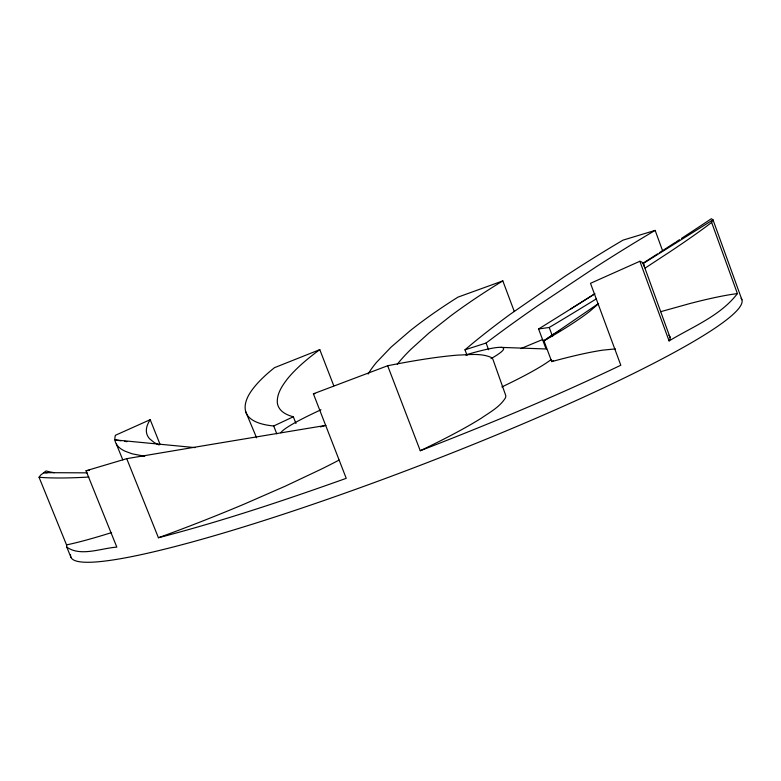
<?xml version="1.0" encoding="UTF-8"?>
<svg xmlns="http://www.w3.org/2000/svg" width="781" height="781" viewBox="0 0 781 781"><rect width="100%" height="100%" fill="white"/><g stroke="black" fill="none" stroke-linecap="round" stroke-linejoin="round"><path stroke-width="1.17" d="M70.954 557.351L66.785 547.11L66.531 544.894L39.05 477.269L40.641 475.121L46.05 470.933A176.526 30.596 -10.1 0 0 54.231 472.69M681.471 238.4A205.452 4.354 -32.1 0 0 711.354 218.729L712.994 219.812L711.637 222.419L737.401 293.607C720.433 315.866 692.513 326.761 669.083 340.906L639.864 261.264L590.495 283.318L620.807 365.235C555.223 396.592 488.047 424.532 420.256 450.735L387.659 365.742L313.396 393.809L346.227 478.333C284.987 500.182 223.229 520.839 160.29 537.269L158.416 537.728L126.727 458.662L86.027 470.767L116.828 547.12C101.276 548.145 80.658 556.98 66.785 547.11M598.627 303.663L589.518 311.502A218.25 31.201 -22.8 0 1 543.947 340.809L551.728 361.623A211.934 24.982 -20.9 0 1 602.903 350.132L615.408 348.892M598.187 303.731L543.947 340.809L553.085 334.493A217.264 28.712 -25.2 0 0 560.26 330.412M551.728 361.623L553.465 360.451M645.174 268.049L671.191 250.974A209.337 11.754 -30.9 0 0 711.637 222.419M657.592 253.854L643.651 262.797M659.369 252.712L662.923 250.428A205.452 4.354 -32.1 0 0 675.545 242.256M570.579 309.032L594.868 293.802M642.822 263.773L712.994 219.812L741.921 299.797M333.76 385.736L319.79 349.644L274.522 367.656A162.546 46.216 -21.4 0 0 249.032 394.59C245.4 400.858 243.086 409.156 247.626 415.58A162.546 46.216 -21.4 0 0 273.701 425.977L293.334 416.771L295.95 423.468M160.125 444.555L150.206 419.68L115.393 435.29A166.626 41.325 -14 0 0 124.901 451.125L132.057 453.79L144.7 456.27M514.288 311.473L502.818 280.896L457.998 297.122A169.711 40.729 -28.6 0 0 410.045 330.802L391.056 347.145L376.501 362.374A169.711 40.729 -28.6 0 0 368.124 374.07M467.097 355.375L464.988 349.82L486.085 343.035A191.042 17.348 -33.2 0 1 537.797 305.713L596.508 266.585A191.042 17.348 -33.2 0 1 655.152 230.395L662.678 250.984M655.152 230.395L623.062 240.118A183.965 23.537 -32.9 0 0 564.761 276.454L509.749 314.606A183.965 23.537 -32.9 0 0 464.988 349.82M660.648 311.697L689.906 303.536A202.992 22.483 -20.3 0 1 737.401 293.607M313.396 393.809L314.85 393.526L314.069 393.565M545.646 347.838L538.587 328.977L549.219 327.473A209.337 11.754 -30.9 0 0 596.333 298.859M87.13 472.847L43.58 472.651L47.065 472.866M500.943 347.379L546.583 348.99M195.074 447.611L114.953 439.908L120.938 440.796M124.53 441.333L126.922 441.695M245.459 411.157L256.598 437.819M116.369 444.125L122.822 459.892M273.701 425.977L276.806 433.885M486.085 343.035L488.623 349.771M549.219 327.473L552.597 336.523M643.114 263.168L670.118 337.656M551.142 359.572A168.881 16.997 -21 0 1 501.9 386.937M465.652 354.906A119.376 10.299 -21 0 1 491.024 358.635M325.55 425.372A119.376 10.299 -21 0 1 320.464 426.904M280.857 432.752A119.376 10.299 -21 0 1 320.981 409.761M639.864 261.264A217.264 28.712 -25.2 0 1 644.052 266.126M668.858 335.313A210.88 24.67 -20.7 0 1 669.083 340.906M387.659 365.742A215.253 26.398 -15.5 0 1 458.037 355.091C468.942 354.808 480.569 352.992 490.927 357.308A215.253 26.398 -15.5 0 1 493.026 359.641L505.629 395.166A209.298 24.201 -21.5 0 1 505.336 398.046C499.635 407.194 489.628 412.378 481.028 418.382A209.298 24.201 -21.5 0 1 420.256 450.735M89.415 470.289A195.465 6.599 -9 0 1 86.027 470.767M126.727 458.662A200.463 0.635 -9.5 0 1 220.886 442.837L305.967 428.681A200.463 0.635 -9.5 0 1 325.911 425.391M339.052 460.097A195.26 20.579 -21.9 0 1 321.313 469.127L285.416 486.104L244.638 503.93A195.26 20.579 -21.9 0 1 158.416 537.728M741.071 298.254A359.358 39.538 -21 0 1 416.79 466.647A359.358 39.538 -21 0 1 70.593 554.686M111.644 532.574A176.36 16.831 -21.7 0 1 66.531 544.894M520.839 348.638A185.185 18.471 -20.2 0 1 542.902 339.442M159.139 444.945A164.596 43.511 -15.7 0 1 154.033 442.397L149.62 438.795A164.596 43.511 -15.7 0 1 150.206 419.68M293.334 416.771A163.366 45.854 -23.3 0 1 277.304 402.596C276.806 393.458 282.322 385.521 287.642 378.609A163.366 45.854 -23.3 0 1 319.79 349.644M679.49 239.689A205.452 4.354 -32.1 0 1 676.483 241.651M594.653 293.91A205.452 4.354 -32.1 0 1 538.587 328.977M397.275 364.268A173.216 37.615 -30 0 1 410.855 349.351L429.013 332.96L450.94 315.7A173.216 37.615 -30 0 1 502.818 280.896M88.858 477.035A180.987 25.578 -9.4 0 1 39.05 477.269"/></g></svg>
